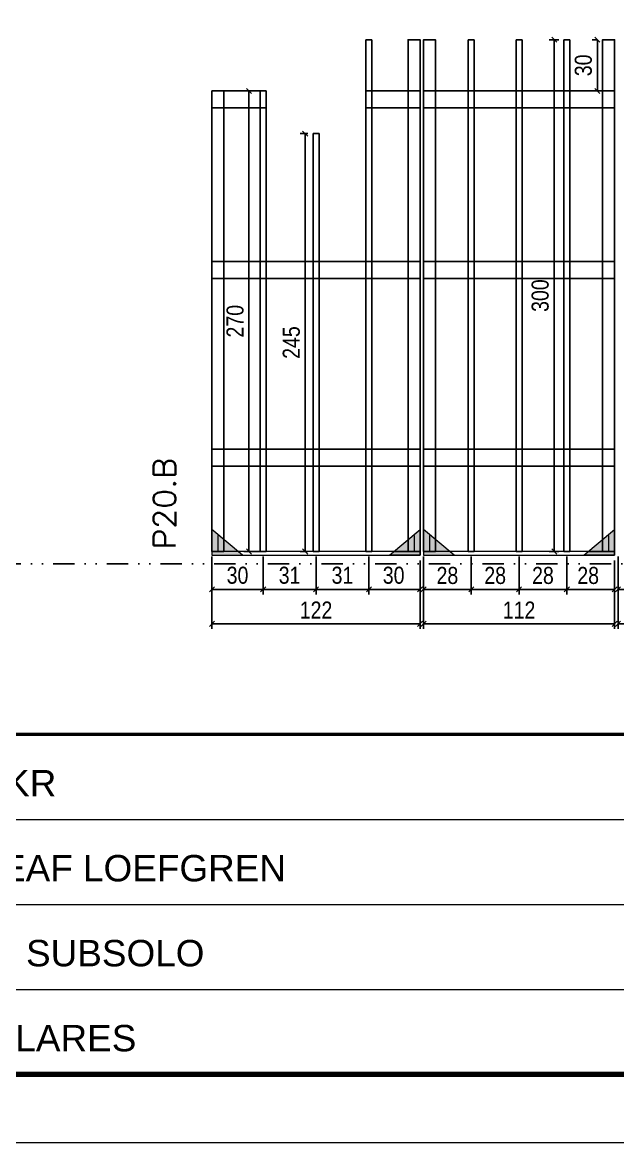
# Model space of a CAD drawing. Header units: millimetres. Extents: x 13777 to 27878, y -21631 to 6985.
# Drawn here: x 19892 to 20241, y -11294 to -10637 of the extents above; entities that cross this region are included whole.
import ezdxf

# ---------------------------------------------------------------- set-up
doc = ezdxf.new("R2010")
doc.units = ezdxf.units.MM
for name, pattern in [('CONTINUO', [0]), ('DASHED', [0.75, 0.5, -0.25]), ('DIVIDE2', [0.625, 0.25, -0.125, 0, -0.125, 0, -0.125]), ('HIDDEN', [0.375, 0.25, -0.125])]:
    doc.linetypes.add(name, pattern=pattern)
for name, color, linetype in [('COTA', 241, 'Continuous'), ('Nível', 160, 'Continuous'), ('SARR_2.2x10', 60, 'Continuous'), ('SARR_3.5x7', 81, 'Continuous'), ('SARR_7x7', 40, 'Continuous')]:
    doc.layers.add(name, color=color, linetype=linetype)
for name, color, linetype, lineweight in [('Folhas', 255, 'Continuous', 9), ('Madeira', 126, 'Continuous', 18), ('Sarr 2.2x7', 40, 'Continuous', 9), ('SARRAFO DE PRESSAO', 251, 'DASHED', 9), ('Texto Seção', 7, 'Continuous', 15)]:
    doc.layers.add(name, color=color, linetype=linetype, lineweight=lineweight)
doc.styles.add('ARIAL', font='arial.ttf')
doc.styles.add('COTA TECNICA', font='techl___.ttf', dxfattribs={"height": 10})
doc.styles.add('REGUA-120', font='ROMANS.shx', dxfattribs={"height": 15})
doc.dimstyles.new('PAINEL', dxfattribs={"dimtxt": 10, "dimasz": 3, "dimexe": 3, "dimexo": 3, "dimgap": 3, "dimtad": 1, "dimdec": 1, "dimzin": 12, "dimdsep": 46, "dimtxsty": 'COTA TECNICA', "dimblk1": 'OBLIQUE', "dimblk2": 'OBLIQUE', "dimsah": 1, "dimcen": 0.9, "dimclrd": 4, "dimclre": 4, "dimclrt": 240, "dimadec": 1, "dimazin": 3, "dimtfac": 1, "dimtdec": 1, "dimtmove": 0, "dimatfit": 3, "dimfxl": 1, "dimtolj": 1, "dimtzin": 12, "dimarcsym": 0})

# ---------------------------------------------------------------- blocks, each defined once
blk = doc.blocks.new('9999999999')
at = {"color": 30, "linetype": 'CONTINUO'}
for p, q in [((98564.56, 34379.64), (99583.98, 34379.64)), ((98564.56, 34329.83), (99487.98, 34329.83)), ((98564.56, 34280.02), (99487.98, 34280.02))]:
    blk.add_line(p, q, dxfattribs=at)
at = {"color": 30, "linetype": 'CONTINUO', "const_width": 2}
blk.add_lwpolyline([(99583.98, 34230.21), (99583.98, 34414.45, 0.414214), (99568.98, 34429.45), (98228.98, 34429.45, 0.414214), (98213.98, 34414.45), (98213.98, 34245.21, 0.414214), (98228.98, 34230.21), (99583.98, 34230.21)], format="xyb", dxfattribs=at)
at = {"layer": 'Folhas'}
blk.add_lwpolyline([(98138.98, 34190.21), (99623.98, 34190.21), (99623.98, 35240.21), (98138.98, 35240.21)], close=True, dxfattribs=at)
at = {"layer": 'Folhas', "color": 30, "const_width": 3}
blk.add_lwpolyline([(98213.98, 34230.21), (99583.98, 34230.21), (99583.98, 35200.21), (98213.98, 35200.21)], close=True, dxfattribs=at)
at = {"color": 7, "linetype": 'Continuous', "ltscale": 5, "style": 'ARIAL'}
for s, height, p in [('SKR', 15.483, (98837.68, 34393.13)), ('LEAF LOEFGREN', 15.4829, (98837.68, 34343.32)), ('4° SUBSOLO', 15.483, (98837.68, 34293.51)), ('PILARES', 15.483, (98837.68, 34243.7))]:
    blk.add_text(s, height=height, dxfattribs=at).set_placement(p)
blk = doc.blocks.new('_Oblique')
at = {"color": 0, "linetype": 'ByBlock', "lineweight": -2}
blk.add_line((-0.5, -0.5), (0.5, 0.5), dxfattribs=at)
blk = doc.blocks.new('*D2881')
at = {"layer": 'COTA', "color": 4, "lineweight": -2, "transparency": 16777216}
for p, q in [((20126.82, -10965.62), (20126.82, -10992.79)), ((20238.82, -10965.62), (20238.82, -10992.79)), ((20238.82, -10989.79), (20126.82, -10989.79))]:
    blk.add_line(p, q, dxfattribs=at)
at = {"layer": 'Defpoints', "color": 0, "transparency": 16777216}
for p in [(20126.82, -10962.62), (20238.82, -10962.62), (20126.82, -10989.79)]:
    blk.add_point(p, dxfattribs=at)
at = {"layer": 'COTA', "color": 4, "lineweight": -2, "transparency": 16777216, "xscale": 3, "yscale": 3, "zscale": 3, "rotation": 180}
blk.add_blockref('_Oblique', (20126.82, -10989.79), dxfattribs=at)
at = {"layer": 'COTA', "color": 4, "lineweight": -2, "transparency": 16777216, "xscale": 3, "yscale": 3, "zscale": 3}
blk.add_blockref('_Oblique', (20238.82, -10989.79), dxfattribs=at)
at = {"layer": 'COTA', "color": 240, "transparency": 16777216, "insert": (20182.82, -10981.74), "char_height": 10, "attachment_point": 5, "style": 'COTA TECNICA'}
blk.add_mtext('\\A1;112', dxfattribs=at)
blk = doc.blocks.new('*D2882')
at = {"layer": 'COTA', "color": 4, "lineweight": -2, "transparency": 16777216}
for p, q in [((20126.82, -10950.42), (20126.82, -10972.62)), ((20154.82, -10950.42), (20154.82, -10972.62)), ((20154.82, -10969.62), (20126.82, -10969.62))]:
    blk.add_line(p, q, dxfattribs=at)
at = {"layer": 'Defpoints', "color": 0, "transparency": 16777216}
for p in [(20126.82, -10947.42), (20154.82, -10947.42), (20126.82, -10969.62)]:
    blk.add_point(p, dxfattribs=at)
at = {"layer": 'COTA', "color": 4, "lineweight": -2, "transparency": 16777216, "xscale": 3, "yscale": 3, "zscale": 3, "rotation": 180}
blk.add_blockref('_Oblique', (20126.82, -10969.62), dxfattribs=at)
at = {"layer": 'COTA', "color": 4, "lineweight": -2, "transparency": 16777216, "xscale": 3, "yscale": 3, "zscale": 3}
blk.add_blockref('_Oblique', (20154.82, -10969.62), dxfattribs=at)
at = {"layer": 'COTA', "color": 240, "transparency": 16777216, "insert": (20140.82, -10961.52), "char_height": 10, "attachment_point": 5, "style": 'COTA TECNICA'}
blk.add_mtext('\\A1;28', dxfattribs=at)
blk = doc.blocks.new('*D2883')
at = {"layer": 'COTA', "color": 4, "lineweight": -2, "transparency": 16777216}
for p, q in [((20210.82, -10950.42), (20210.82, -10972.62)), ((20238.82, -10952.62), (20238.82, -10972.62)), ((20210.82, -10969.62), (20238.82, -10969.62))]:
    blk.add_line(p, q, dxfattribs=at)
at = {"layer": 'Defpoints', "color": 0, "transparency": 16777216}
for p in [(20210.82, -10947.42), (20238.82, -10949.62), (20238.82, -10969.62)]:
    blk.add_point(p, dxfattribs=at)
at = {"layer": 'COTA', "color": 4, "lineweight": -2, "transparency": 16777216, "xscale": 3, "yscale": 3, "zscale": 3, "rotation": 180}
blk.add_blockref('_Oblique', (20210.82, -10969.62), dxfattribs=at)
at = {"layer": 'COTA', "color": 4, "lineweight": -2, "transparency": 16777216, "xscale": 3, "yscale": 3, "zscale": 3}
blk.add_blockref('_Oblique', (20238.82, -10969.62), dxfattribs=at)
at = {"layer": 'COTA', "color": 240, "transparency": 16777216, "insert": (20223.32, -10961.52), "char_height": 10, "attachment_point": 5, "style": 'COTA TECNICA'}
blk.add_mtext('\\A1;28', dxfattribs=at)
blk = doc.blocks.new('*D2884')
at = {"layer": 'COTA', "color": 4, "lineweight": -2, "transparency": 16777216}
for p, q in [((20154.82, -10950.42), (20154.82, -10972.62)), ((20182.82, -10950.42), (20182.82, -10972.62)), ((20154.82, -10969.62), (20182.82, -10969.62))]:
    blk.add_line(p, q, dxfattribs=at)
at = {"layer": 'Defpoints', "color": 0, "transparency": 16777216}
for p in [(20154.82, -10947.42), (20182.82, -10947.42), (20182.82, -10969.62)]:
    blk.add_point(p, dxfattribs=at)
at = {"layer": 'COTA', "color": 4, "lineweight": -2, "transparency": 16777216, "xscale": 3, "yscale": 3, "zscale": 3, "rotation": 180}
blk.add_blockref('_Oblique', (20154.82, -10969.62), dxfattribs=at)
at = {"layer": 'COTA', "color": 4, "lineweight": -2, "transparency": 16777216, "xscale": 3, "yscale": 3, "zscale": 3}
blk.add_blockref('_Oblique', (20182.82, -10969.62), dxfattribs=at)
at = {"layer": 'COTA', "color": 240, "transparency": 16777216, "insert": (20168.82, -10961.52), "char_height": 10, "attachment_point": 5, "style": 'COTA TECNICA'}
blk.add_mtext('\\A1;28', dxfattribs=at)
blk = doc.blocks.new('*D2885')
at = {"layer": 'COTA', "color": 4, "lineweight": -2, "transparency": 16777216}
for p, q in [((20182.82, -10950.42), (20182.82, -10972.62)), ((20210.82, -10950.42), (20210.82, -10972.62)), ((20182.82, -10969.62), (20210.82, -10969.62))]:
    blk.add_line(p, q, dxfattribs=at)
at = {"layer": 'Defpoints', "color": 0, "transparency": 16777216}
for p in [(20182.82, -10947.42), (20210.82, -10947.42), (20210.82, -10969.62)]:
    blk.add_point(p, dxfattribs=at)
at = {"layer": 'COTA', "color": 4, "lineweight": -2, "transparency": 16777216, "xscale": 3, "yscale": 3, "zscale": 3, "rotation": 180}
blk.add_blockref('_Oblique', (20182.82, -10969.62), dxfattribs=at)
at = {"layer": 'COTA', "color": 4, "lineweight": -2, "transparency": 16777216, "xscale": 3, "yscale": 3, "zscale": 3}
blk.add_blockref('_Oblique', (20210.82, -10969.62), dxfattribs=at)
at = {"layer": 'COTA', "color": 240, "transparency": 16777216, "insert": (20196.82, -10961.52), "char_height": 10, "attachment_point": 5, "style": 'COTA TECNICA'}
blk.add_mtext('\\A1;28', dxfattribs=at)
blk = doc.blocks.new('*D2862')
at = {"layer": 'COTA', "color": 4, "lineweight": -2, "transparency": 16777216}
for p, q in [((20002.82, -10965.62), (20002.82, -10992.79)), ((20124.82, -10965.62), (20124.82, -10992.79)), ((20124.82, -10989.79), (20002.82, -10989.79))]:
    blk.add_line(p, q, dxfattribs=at)
at = {"layer": 'Defpoints', "color": 0, "transparency": 16777216}
for p in [(20002.82, -10962.62), (20124.82, -10962.62), (20002.82, -10989.79)]:
    blk.add_point(p, dxfattribs=at)
at = {"layer": 'COTA', "color": 4, "lineweight": -2, "transparency": 16777216, "xscale": 3, "yscale": 3, "zscale": 3, "rotation": 180}
blk.add_blockref('_Oblique', (20002.82, -10989.79), dxfattribs=at)
at = {"layer": 'COTA', "color": 4, "lineweight": -2, "transparency": 16777216, "xscale": 3, "yscale": 3, "zscale": 3}
blk.add_blockref('_Oblique', (20124.82, -10989.79), dxfattribs=at)
at = {"layer": 'COTA', "color": 240, "transparency": 16777216, "insert": (20063.82, -10981.74), "char_height": 10, "attachment_point": 5, "style": 'COTA TECNICA'}
blk.add_mtext('\\A1;122', dxfattribs=at)
blk = doc.blocks.new('*D2863')
at = {"layer": 'COTA', "color": 4, "lineweight": -2, "transparency": 16777216}
for p, q in [((20002.82, -10950.42), (20002.82, -10972.62)), ((20032.82, -10950.42), (20032.82, -10972.62)), ((20032.82, -10969.62), (20002.82, -10969.62))]:
    blk.add_line(p, q, dxfattribs=at)
at = {"layer": 'Defpoints', "color": 0, "transparency": 16777216}
for p in [(20002.82, -10947.42), (20032.82, -10947.42), (20002.82, -10969.62)]:
    blk.add_point(p, dxfattribs=at)
at = {"layer": 'COTA', "color": 4, "lineweight": -2, "transparency": 16777216, "xscale": 3, "yscale": 3, "zscale": 3, "rotation": 180}
blk.add_blockref('_Oblique', (20002.82, -10969.62), dxfattribs=at)
at = {"layer": 'COTA', "color": 4, "lineweight": -2, "transparency": 16777216, "xscale": 3, "yscale": 3, "zscale": 3}
blk.add_blockref('_Oblique', (20032.82, -10969.62), dxfattribs=at)
at = {"layer": 'COTA', "color": 240, "transparency": 16777216, "insert": (20017.82, -10961.4), "char_height": 10, "attachment_point": 5, "style": 'COTA TECNICA'}
blk.add_mtext('\\A1;30', dxfattribs=at)
blk = doc.blocks.new('*D2864')
at = {"layer": 'COTA', "color": 4, "lineweight": -2, "transparency": 16777216}
for p, q in [((20094.82, -10950.42), (20094.82, -10972.62)), ((20124.82, -10952.62), (20124.82, -10972.62)), ((20094.82, -10969.62), (20124.82, -10969.62))]:
    blk.add_line(p, q, dxfattribs=at)
at = {"layer": 'Defpoints', "color": 0, "transparency": 16777216}
for p in [(20094.82, -10947.42), (20124.82, -10949.62), (20124.82, -10969.62)]:
    blk.add_point(p, dxfattribs=at)
at = {"layer": 'COTA', "color": 4, "lineweight": -2, "transparency": 16777216, "xscale": 3, "yscale": 3, "zscale": 3, "rotation": 180}
blk.add_blockref('_Oblique', (20094.82, -10969.62), dxfattribs=at)
at = {"layer": 'COTA', "color": 4, "lineweight": -2, "transparency": 16777216, "xscale": 3, "yscale": 3, "zscale": 3}
blk.add_blockref('_Oblique', (20124.82, -10969.62), dxfattribs=at)
at = {"layer": 'COTA', "color": 240, "transparency": 16777216, "insert": (20109.32, -10961.4), "char_height": 10, "attachment_point": 5, "style": 'COTA TECNICA'}
blk.add_mtext('\\A1;30', dxfattribs=at)
blk = doc.blocks.new('*D2865')
at = {"layer": 'COTA', "color": 4, "lineweight": -2, "transparency": 16777216}
for p, q in [((20032.82, -10950.42), (20032.82, -10972.62)), ((20063.82, -10950.42), (20063.82, -10972.62)), ((20032.82, -10969.62), (20063.82, -10969.62))]:
    blk.add_line(p, q, dxfattribs=at)
at = {"layer": 'Defpoints', "color": 0, "transparency": 16777216}
for p in [(20032.82, -10947.42), (20063.82, -10947.42), (20063.82, -10969.62)]:
    blk.add_point(p, dxfattribs=at)
at = {"layer": 'COTA', "color": 4, "lineweight": -2, "transparency": 16777216, "xscale": 3, "yscale": 3, "zscale": 3, "rotation": 180}
blk.add_blockref('_Oblique', (20032.82, -10969.62), dxfattribs=at)
at = {"layer": 'COTA', "color": 4, "lineweight": -2, "transparency": 16777216, "xscale": 3, "yscale": 3, "zscale": 3}
blk.add_blockref('_Oblique', (20063.82, -10969.62), dxfattribs=at)
at = {"layer": 'COTA', "color": 240, "transparency": 16777216, "insert": (20048.32, -10961.4), "char_height": 10, "attachment_point": 5, "style": 'COTA TECNICA'}
blk.add_mtext('\\A1;31', dxfattribs=at)
blk = doc.blocks.new('*D2866')
at = {"layer": 'COTA', "color": 4, "lineweight": -2, "transparency": 16777216}
for p, q in [((20063.82, -10950.42), (20063.82, -10972.62)), ((20094.82, -10950.42), (20094.82, -10972.62)), ((20063.82, -10969.62), (20094.82, -10969.62))]:
    blk.add_line(p, q, dxfattribs=at)
at = {"layer": 'Defpoints', "color": 0, "transparency": 16777216}
for p in [(20063.82, -10947.42), (20094.82, -10947.42), (20094.82, -10969.62)]:
    blk.add_point(p, dxfattribs=at)
at = {"layer": 'COTA', "color": 4, "lineweight": -2, "transparency": 16777216, "xscale": 3, "yscale": 3, "zscale": 3, "rotation": 180}
blk.add_blockref('_Oblique', (20063.82, -10969.62), dxfattribs=at)
at = {"layer": 'COTA', "color": 4, "lineweight": -2, "transparency": 16777216, "xscale": 3, "yscale": 3, "zscale": 3}
blk.add_blockref('_Oblique', (20094.82, -10969.62), dxfattribs=at)
at = {"layer": 'COTA', "color": 240, "transparency": 16777216, "insert": (20079.32, -10961.4), "char_height": 10, "attachment_point": 5, "style": 'COTA TECNICA'}
blk.add_mtext('\\A1;31', dxfattribs=at)
blk = doc.blocks.new('*D2867')
at = {"layer": 'COTA', "color": 4, "lineweight": -2, "transparency": 16777216}
for p, q in [((20240.82, -10965.62), (20240.82, -10992.79)), ((20352.82, -10965.62), (20352.82, -10992.79)), ((20352.82, -10989.79), (20240.82, -10989.79))]:
    blk.add_line(p, q, dxfattribs=at)
at = {"layer": 'Defpoints', "color": 0, "transparency": 16777216}
for p in [(20240.82, -10962.62), (20352.82, -10962.62), (20240.82, -10989.79)]:
    blk.add_point(p, dxfattribs=at)
at = {"layer": 'COTA', "color": 4, "lineweight": -2, "transparency": 16777216, "xscale": 3, "yscale": 3, "zscale": 3, "rotation": 180}
blk.add_blockref('_Oblique', (20240.82, -10989.79), dxfattribs=at)
at = {"layer": 'COTA', "color": 4, "lineweight": -2, "transparency": 16777216, "xscale": 3, "yscale": 3, "zscale": 3}
blk.add_blockref('_Oblique', (20352.82, -10989.79), dxfattribs=at)
at = {"layer": 'COTA', "color": 240, "transparency": 16777216, "insert": (20296.82, -10981.74), "char_height": 10, "attachment_point": 5, "style": 'COTA TECNICA'}
blk.add_mtext('\\A1;112', dxfattribs=at)
blk = doc.blocks.new('*D2868')
at = {"layer": 'COTA', "color": 4, "lineweight": -2, "transparency": 16777216}
for p, q in [((20240.82, -10950.42), (20240.82, -10972.62)), ((20268.82, -10950.42), (20268.82, -10972.62)), ((20268.82, -10969.62), (20240.82, -10969.62))]:
    blk.add_line(p, q, dxfattribs=at)
at = {"layer": 'Defpoints', "color": 0, "transparency": 16777216}
for p in [(20240.82, -10947.42), (20268.82, -10947.42), (20240.82, -10969.62)]:
    blk.add_point(p, dxfattribs=at)
at = {"layer": 'COTA', "color": 4, "lineweight": -2, "transparency": 16777216, "xscale": 3, "yscale": 3, "zscale": 3, "rotation": 180}
blk.add_blockref('_Oblique', (20240.82, -10969.62), dxfattribs=at)
at = {"layer": 'COTA', "color": 4, "lineweight": -2, "transparency": 16777216, "xscale": 3, "yscale": 3, "zscale": 3}
blk.add_blockref('_Oblique', (20268.82, -10969.62), dxfattribs=at)
at = {"layer": 'COTA', "color": 240, "transparency": 16777216, "insert": (20254.82, -10961.52), "char_height": 10, "attachment_point": 5, "style": 'COTA TECNICA'}
blk.add_mtext('\\A1;28', dxfattribs=at)
blk = doc.blocks.new('*D2887')
at = {"layer": 'COTA', "color": 4, "lineweight": -2, "transparency": 16777216}
for p, q in [((20031.57, -10677.45), (20021.52, -10677.45)), ((20024.52, -10677.45), (20024.52, -10947.42)), ((20031.57, -10947.42), (20021.52, -10947.42))]:
    blk.add_line(p, q, dxfattribs=at)
at = {"layer": 'Defpoints', "color": 0, "transparency": 16777216}
for p in [(20034.57, -10677.45), (20024.52, -10947.42), (20034.57, -10947.42)]:
    blk.add_point(p, dxfattribs=at)
at = {"layer": 'COTA', "color": 4, "lineweight": -2, "transparency": 16777216, "xscale": 3, "yscale": 3, "zscale": 3}
for p, rotation in [((20024.52, -10677.45), 90), ((20024.52, -10947.42), 270)]:
    blk.add_blockref('_Oblique', p, dxfattribs=dict(at, rotation=rotation))
at = {"layer": 'COTA', "color": 240, "transparency": 16777216, "insert": (20016.42, -10812.43), "char_height": 10, "attachment_point": 5, "rotation": 90, "style": 'COTA TECNICA'}
blk.add_mtext('\\A1;270', dxfattribs=at)
blk = doc.blocks.new('*D2888')
at = {"layer": 'COTA', "color": 4, "lineweight": -2, "transparency": 16777216}
for p, q in [((20059.07, -10702.45), (20054.48, -10702.45)), ((20057.48, -10702.45), (20057.48, -10947.42)), ((20059.07, -10947.42), (20054.48, -10947.42))]:
    blk.add_line(p, q, dxfattribs=at)
at = {"layer": 'Defpoints', "color": 0, "transparency": 16777216}
for p in [(20062.07, -10702.45), (20057.48, -10947.42), (20062.07, -10947.42)]:
    blk.add_point(p, dxfattribs=at)
at = {"layer": 'COTA', "color": 4, "lineweight": -2, "transparency": 16777216, "xscale": 3, "yscale": 3, "zscale": 3}
for p, rotation in [((20057.48, -10702.45), 90), ((20057.48, -10947.42), 270)]:
    blk.add_blockref('_Oblique', p, dxfattribs=dict(at, rotation=rotation))
at = {"layer": 'COTA', "color": 240, "transparency": 16777216, "insert": (20049.37, -10824.93), "char_height": 10, "attachment_point": 5, "rotation": 90, "style": 'COTA TECNICA'}
blk.add_mtext('\\A1;245', dxfattribs=at)
blk = doc.blocks.new('*D2893')
at = {"layer": 'COTA', "color": 4, "lineweight": -2, "transparency": 16777216}
for p, q in [((20206.07, -10647.45), (20200.45, -10647.45)), ((20203.45, -10647.45), (20203.45, -10947.42)), ((20206.07, -10947.42), (20200.45, -10947.42))]:
    blk.add_line(p, q, dxfattribs=at)
at = {"layer": 'Defpoints', "color": 0, "transparency": 16777216}
for p in [(20209.07, -10647.45), (20203.45, -10947.42), (20209.07, -10947.42)]:
    blk.add_point(p, dxfattribs=at)
at = {"layer": 'COTA', "color": 4, "lineweight": -2, "transparency": 16777216, "xscale": 3, "yscale": 3, "zscale": 3}
for p, rotation in [((20203.45, -10647.45), 90), ((20203.45, -10947.42), 270)]:
    blk.add_blockref('_Oblique', p, dxfattribs=dict(at, rotation=rotation))
at = {"layer": 'COTA', "color": 240, "transparency": 16777216, "insert": (20195.23, -10797.43), "char_height": 10, "attachment_point": 5, "rotation": 90, "style": 'COTA TECNICA'}
blk.add_mtext('\\A1;300', dxfattribs=at)
blk = doc.blocks.new('*D2894')
at = {"layer": 'COTA', "color": 4, "lineweight": -2, "transparency": 16777216}
for p, q in [((20228.82, -10647.45), (20225.74, -10647.45)), ((20228.74, -10677.45), (20228.74, -10647.45)), ((20228.82, -10677.45), (20225.74, -10677.45))]:
    blk.add_line(p, q, dxfattribs=at)
at = {"layer": 'Defpoints', "color": 0, "transparency": 16777216}
for p in [(20228.74, -10647.45), (20231.82, -10647.45), (20231.82, -10677.45)]:
    blk.add_point(p, dxfattribs=at)
at = {"layer": 'COTA', "color": 4, "lineweight": -2, "transparency": 16777216, "xscale": 3, "yscale": 3, "zscale": 3}
for p, rotation in [((20228.74, -10647.45), 90), ((20228.74, -10677.45), 270)]:
    blk.add_blockref('_Oblique', p, dxfattribs=dict(at, rotation=rotation))
at = {"layer": 'COTA', "color": 240, "transparency": 16777216, "insert": (20220.52, -10662.45), "char_height": 10, "attachment_point": 5, "rotation": 90, "style": 'COTA TECNICA'}
blk.add_mtext('\\A1;30', dxfattribs=at)

msp = doc.modelspace()

# ---------------------------------------------------------------- hatches: boundary and pattern name
at = {"layer": 'Madeira'}
h = msp.add_hatch(color=252, dxfattribs=at)
h.dxf.hatch_style = 2
h.paths.add_polyline_path([(20002.82, -10934.62), (20002.82, -10949.62), (20020.82, -10949.62)])
h = msp.add_hatch(color=252, dxfattribs=at)
h.dxf.hatch_style = 2
h.paths.add_polyline_path([(20124.82, -10934.62), (20124.82, -10949.62), (20106.82, -10949.62)])
h = msp.add_hatch(color=252, dxfattribs=at)
h.dxf.hatch_style = 2
h.paths.add_polyline_path([(20126.82, -10934.62), (20126.82, -10949.62), (20144.82, -10949.62)])
h = msp.add_hatch(color=252, dxfattribs=at)
h.dxf.hatch_style = 2
h.paths.add_polyline_path([(20238.82, -10934.62), (20238.82, -10949.62), (20220.82, -10949.62)])

# ---------------------------------------------------------------- linework, layer by layer
at = {"layer": 'Madeira', "color": 1, "linetype": 'HIDDEN'}
for p, q in [((20006.32, -10938.12), (20006.32, -10947.42)), ((20006.32, -10938.12), (20006.32, -10947.42)), ((20121.32, -10938.12), (20121.32, -10947.42)), ((20121.32, -10938.12), (20121.32, -10947.42)), ((20130.32, -10938.12), (20130.32, -10947.42)), ((20130.32, -10938.12), (20130.32, -10947.42)), ((20235.32, -10938.12), (20235.32, -10947.42)), ((20235.32, -10938.12), (20235.32, -10947.42)), ((20009.82, -10941.62), (20009.82, -10947.42)), ((20133.82, -10941.62), (20133.82, -10947.42)), ((20012.66, -10947.42), (20002.82, -10947.42)), ((20012.66, -10947.42), (20002.82, -10947.42)), ((20018.62, -10947.42), (20002.82, -10947.42)), ((20109.02, -10947.42), (20124.82, -10947.42)), ((20114.99, -10947.42), (20124.82, -10947.42)), ((20114.99, -10947.42), (20124.82, -10947.42)), ((20136.66, -10947.42), (20126.82, -10947.42)), ((20136.66, -10947.42), (20126.82, -10947.42)), ((20142.62, -10947.42), (20126.82, -10947.42)), ((20223.02, -10947.42), (20238.82, -10947.42)), ((20228.99, -10947.42), (20238.82, -10947.42)), ((20228.99, -10947.42), (20238.82, -10947.42))]:
    msp.add_line(p, q, dxfattribs=at)
at = {"layer": 'Madeira'}
for p, q in [((20002.82, -10947.42), (20002.82, -10949.62)), ((20002.82, -10947.42), (20002.82, -10949.62)), ((20002.82, -10947.42), (20002.82, -10949.62)), ((20126.82, -10947.42), (20126.82, -10949.62)), ((20126.82, -10947.42), (20126.82, -10949.62)), ((20126.82, -10947.42), (20126.82, -10949.62))]:
    msp.add_line(p, q, dxfattribs=at)
at = {"layer": 'Madeira', "color": 0}
for points in [[(20002.82, -10934.62), (20002.82, -10949.62), (20020.82, -10949.62), (20002.82, -10934.62)], [(20124.82, -10934.62), (20124.82, -10949.62), (20106.82, -10949.62), (20124.82, -10934.62)], [(20126.82, -10934.62), (20126.82, -10949.62), (20144.82, -10949.62), (20126.82, -10934.62)], [(20238.82, -10934.62), (20238.82, -10949.62), (20220.82, -10949.62), (20238.82, -10934.62)]]:
    msp.add_lwpolyline(points, dxfattribs=at)
at = {"layer": 'Nível', "color": 4, "linetype": 'DIVIDE2', "ltscale": 50}
msp.add_line((13777.11, -10954.62), (21531.15, -10954.62), dxfattribs=at)
at = {"layer": 'Sarr 2.2x7'}
for points in [[(20124.82, -10947.42), (20002.82, -10947.42), (20002.82, -10949.62), (20124.82, -10949.62)], [(20238.82, -10947.42), (20126.82, -10947.42), (20126.82, -10949.62), (20238.82, -10949.62)]]:
    msp.add_lwpolyline(points, close=True, dxfattribs=at)
at = {"layer": 'SARR_2.2x10'}
for points in [[(20034.57, -10677.45), (20002.82, -10677.45), (20002.82, -10687.45), (20034.57, -10687.45)], [(20124.82, -10677.45), (20093.07, -10677.45), (20093.07, -10687.45), (20124.82, -10687.45)], [(20238.82, -10677.45), (20126.82, -10677.45), (20126.82, -10687.45), (20238.82, -10687.45)], [(20002.82, -10777.45), (20124.82, -10777.45), (20124.82, -10787.45), (20002.82, -10787.45)], [(20126.82, -10777.45), (20238.82, -10777.45), (20238.82, -10787.45), (20126.82, -10787.45)], [(20002.82, -10887.45), (20124.82, -10887.45), (20124.82, -10897.45), (20002.82, -10897.45)], [(20126.82, -10887.45), (20238.82, -10887.45), (20238.82, -10897.45), (20126.82, -10897.45)]]:
    msp.add_lwpolyline(points, close=True, dxfattribs=at)
at = {"layer": 'SARR_3.5x7'}
for p, q in [((20093.07, -10947.42), (20093.07, -10647.45)), ((20093.07, -10647.45), (20094.82, -10647.45)), ((20096.57, -10647.45), (20094.82, -10647.45)), ((20096.57, -10947.42), (20096.57, -10647.45)), ((20153.07, -10947.42), (20153.07, -10647.45)), ((20153.07, -10647.45), (20154.82, -10647.45)), ((20156.57, -10647.45), (20154.82, -10647.45)), ((20156.57, -10947.42), (20156.57, -10647.45)), ((20181.07, -10947.42), (20181.07, -10647.45)), ((20181.07, -10647.45), (20182.82, -10647.45)), ((20184.57, -10647.45), (20182.82, -10647.45)), ((20184.57, -10947.42), (20184.57, -10647.45)), ((20209.07, -10947.42), (20209.07, -10647.45)), ((20209.07, -10647.45), (20210.82, -10647.45)), ((20212.57, -10647.45), (20210.82, -10647.45)), ((20212.57, -10947.42), (20212.57, -10647.45)), ((20031.07, -10947.42), (20031.07, -10677.45)), ((20031.07, -10677.45), (20032.82, -10677.45)), ((20034.57, -10677.45), (20032.82, -10677.45)), ((20034.57, -10947.42), (20034.57, -10677.45)), ((20062.07, -10947.42), (20062.07, -10702.45)), ((20062.07, -10702.45), (20063.82, -10702.45)), ((20065.57, -10702.45), (20063.82, -10702.45)), ((20065.57, -10947.42), (20065.57, -10702.45)), ((20031.07, -10947.42), (20032.82, -10947.42)), ((20034.57, -10947.42), (20032.82, -10947.42)), ((20062.07, -10947.42), (20063.82, -10947.42)), ((20065.57, -10947.42), (20063.82, -10947.42)), ((20093.07, -10947.42), (20094.82, -10947.42)), ((20096.57, -10947.42), (20094.82, -10947.42)), ((20153.07, -10947.42), (20154.82, -10947.42)), ((20156.57, -10947.42), (20154.82, -10947.42)), ((20181.07, -10947.42), (20182.82, -10947.42)), ((20184.57, -10947.42), (20182.82, -10947.42)), ((20209.07, -10947.42), (20210.82, -10947.42)), ((20212.57, -10947.42), (20210.82, -10947.42))]:
    msp.add_line(p, q, dxfattribs=at)
at = {"layer": 'SARR_7x7'}
for points in [[(20117.82, -10947.42), (20124.82, -10947.42), (20124.82, -10647.45), (20117.82, -10647.45)], [(20126.82, -10947.42), (20133.82, -10947.42), (20133.82, -10647.45), (20126.82, -10647.45)], [(20231.82, -10947.42), (20238.82, -10947.42), (20238.82, -10647.45), (20231.82, -10647.45)], [(20002.82, -10947.42), (20009.82, -10947.42), (20009.82, -10677.45), (20002.82, -10677.45)]]:
    msp.add_lwpolyline(points, close=True, dxfattribs=at)

# ---------------------------------------------------------------- block references
at = {"layer": 'SARRAFO DE PRESSAO', "color": 6, "linetype": 'ByBlock'}
msp.add_blockref('9999999999', (-78970.51, -45484.1), dxfattribs=at)

# ---------------------------------------------------------------- texts
at = {"layer": 'Texto Seção', "style": 'REGUA-120', "width": 1.05}
msp.add_text('P20.B', height=13, rotation=90, dxfattribs=at).set_placement((19981.53, -10946.32))

# ---------------------------------------------------------------- dimensions: what is measured, and where the dimension line sits
at = {"layer": 'COTA'}
for base, p1, p2, angle, picture, middle in [((20203.45, -10947.42), (20209.07, -10647.45), (20209.07, -10947.42), 90, '*D2893', (20195.23, -10797.43)), ((20228.74, -10647.45), (20231.82, -10677.45), (20231.82, -10647.45), 90, '*D2894', (20220.52, -10662.45)), ((20024.52, -10947.42), (20034.57, -10677.45), (20034.57, -10947.42), 90, '*D2887', (20016.42, -10812.43)), ((20057.48, -10947.42), (20062.07, -10702.45), (20062.07, -10947.42), 90, '*D2888', (20049.37, -10824.93)), ((20002.82, -10969.62), (20032.82, -10947.42), (20002.82, -10947.42), 180, '*D2863', (20017.82, -10961.4)), ((20126.82, -10969.62), (20154.82, -10947.42), (20126.82, -10947.42), 180, '*D2882', (20140.82, -10961.52)), ((20240.82, -10969.62), (20268.82, -10947.42), (20240.82, -10947.42), 180, '*D2868', (20254.82, -10961.52)), ((20002.82, -10989.79), (20124.82, -10962.62), (20002.82, -10962.62), 180, '*D2862', (20063.82, -10981.74)), ((20126.82, -10989.79), (20238.82, -10962.62), (20126.82, -10962.62), 180, '*D2881', (20182.82, -10981.74)), ((20240.82, -10989.79), (20352.82, -10962.62), (20240.82, -10962.62), 180, '*D2867', (20296.82, -10981.74))]:
    dim = msp.add_linear_dim(base=base, p1=p1, p2=p2, angle=angle, dimstyle='PAINEL', override={"dimtmove": 1}, dxfattribs=at)
    dim.commit()
    dim.dimension.update_dxf_attribs({"geometry": picture, "text_midpoint": middle})
for base, p1, p2, picture, middle in [((20063.82, -10969.62), (20032.82, -10947.42), (20063.82, -10947.42), '*D2865', (20048.32, -10961.4)), ((20094.82, -10969.62), (20063.82, -10947.42), (20094.82, -10947.42), '*D2866', (20079.32, -10961.4)), ((20182.82, -10969.62), (20154.82, -10947.42), (20182.82, -10947.42), '*D2884', (20168.82, -10961.52)), ((20210.82, -10969.62), (20182.82, -10947.42), (20210.82, -10947.42), '*D2885', (20196.82, -10961.52))]:
    dim = msp.add_linear_dim(base=base, p1=p1, p2=p2, dimstyle='PAINEL', override={"dimtmove": 1}, dxfattribs=at)
    dim.commit()
    dim.dimension.update_dxf_attribs({"geometry": picture, "text_midpoint": middle})
for base, p1, p2, picture, middle in [((20124.82, -10969.62), (20094.82, -10947.42), (20124.82, -10949.62), '*D2864', (20109.32, -10969.62)), ((20238.82, -10969.62), (20210.82, -10947.42), (20238.82, -10949.62), '*D2883', (20223.32, -10969.62))]:
    dim = msp.add_linear_dim(base=base, p1=p1, p2=p2, dimstyle='PAINEL', override={"dimtmove": 1}, dxfattribs=at)
    dim.commit()
    dim.dimension.update_dxf_attribs({"geometry": picture, "text_midpoint": middle, "dimtype": 160})

doc.saveas('drawing.dxf')
